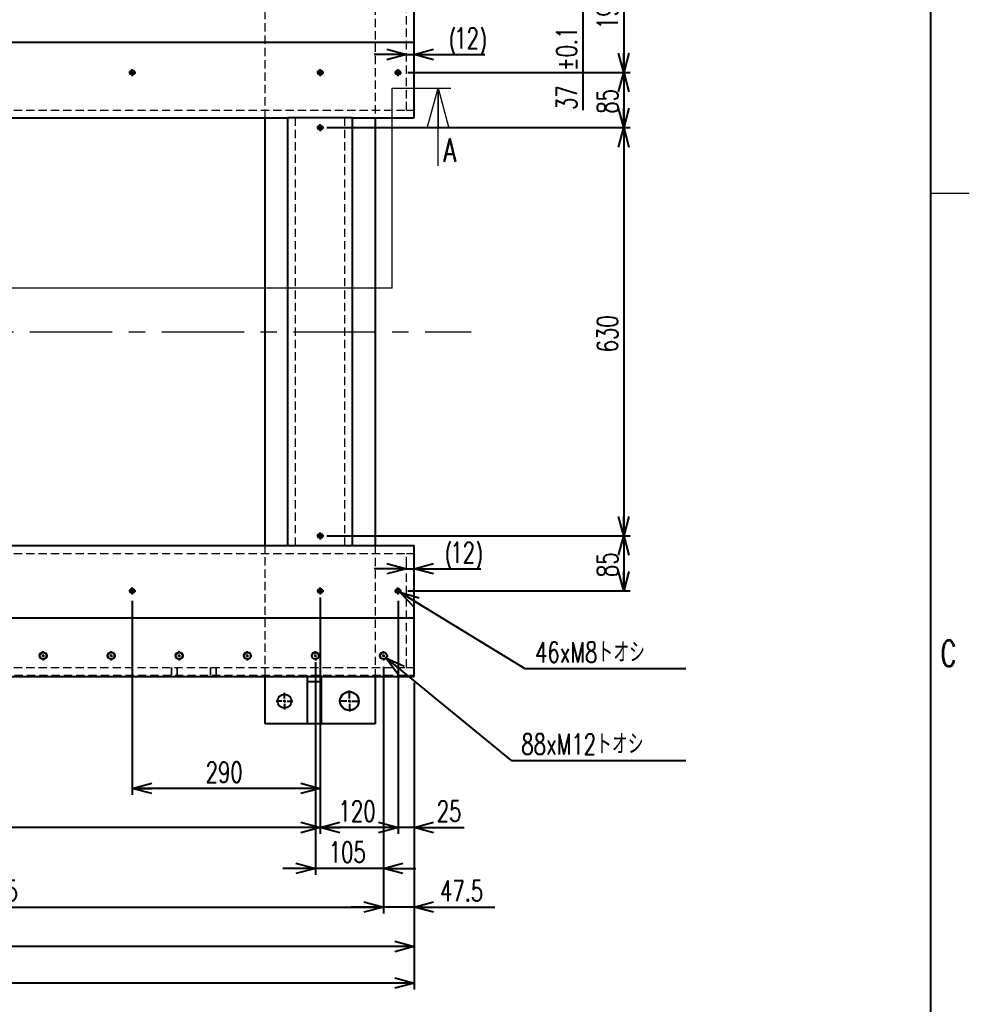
# Model space of a CAD drawing. Header units: millimetres. Extents: x 30 to 8380, y 30 to 5898.
# Drawn here: x 6905 to 8370, y 3144 to 4663 of the extents above; entities that cross this region are included whole.
import ezdxf

# ---------------------------------------------------------------- set-up
doc = ezdxf.new("R2010")
doc.units = ezdxf.units.MM
doc.header["$LTSCALE"] = 10
doc.linetypes.add('CENTERX2', pattern=[20.32, 12.7, -2.54, 2.54, -2.54])
doc.linetypes.add('HIDDEN', pattern=[1.905, 1.27, -0.635])
doc.layers.add('FORMAT', color=7, linetype='Continuous')
doc.styles.add('SLDTEXTSTYLE0', font='TXT', dxfattribs={"width": 0.7, "bigfont": 'bigfont'})
doc.dimstyles.new('SLDDIMSTYLE0', dxfattribs={"dimtxt": 36.380208, "dimasz": 30, "dimexe": 0, "dimexo": 0.0625, "dimgap": 9.095052, "dimtad": 0, "dimtih": 1, "dimtoh": 1, "dimdec": 6, "dimrnd": 1e-09, "dimzin": 12, "dimdsep": 46, "dimtxsty": 'SLDTEXTSTYLE0', "dimblk1": 'OPEN30', "dimblk2": 'OPEN30', "dimsah": 1, "dimcen": 0, "dimadec": 0, "dimazin": 3, "dimtfac": 1, "dimtdec": 3, "dimtofl": 0, "dimtmove": 0, "dimatfit": 3, "dimldrblk": 'OPEN30', "dimfxl": 1, "dimfrac": 2, "dimtolj": 1, "dimtzin": 12, "dimarcsym": 0})
doc.dimstyles.new('SLDDIMSTYLE1', dxfattribs={"dimtxt": 36.380208, "dimasz": 30, "dimexe": 0, "dimexo": 0.0625, "dimgap": 9.095052, "dimtad": 3, "dimrnd": 1e-09, "dimzin": 12, "dimdsep": 46, "dimtxsty": 'SLDTEXTSTYLE0', "dimblk1": 'OPEN30', "dimblk2": 'OPEN30', "dimsah": 1, "dimcen": 0.09, "dimadec": 0, "dimazin": 3, "dimtfac": 1, "dimtdec": 3, "dimtofl": 0, "dimtmove": 0, "dimatfit": 3, "dimldrblk": 'OPEN30', "dimfxl": 1, "dimfrac": 2, "dimtolj": 1, "dimtzin": 12, "dimarcsym": 0})
doc.dimstyles.new('SLDDIMSTYLE2', dxfattribs={"dimtxt": 36.380208, "dimasz": 30, "dimexe": 0, "dimexo": 0.0625, "dimgap": 9.095052, "dimtad": 3, "dimrnd": 1e-09, "dimzin": 12, "dimdsep": 46, "dimtxsty": 'SLDTEXTSTYLE0', "dimblk1": 'OPEN30', "dimblk2": 'OPEN30', "dimsah": 1, "dimcen": 0.09, "dimadec": 0, "dimazin": 3, "dimtfac": 1, "dimtdec": 3, "dimtmove": 0, "dimatfit": 0, "dimldrblk": 'OPEN30', "dimfxl": 1, "dimfrac": 2, "dimtolj": 1, "dimtzin": 12, "dimarcsym": 0})
doc.dimstyles.new('SLDDIMSTYLE7', dxfattribs={"dimtxt": 36.380208, "dimasz": 30, "dimexe": 0, "dimexo": 0.0625, "dimgap": 9.095052, "dimtad": 3, "dimrnd": 1e-09, "dimzin": 12, "dimdsep": 46, "dimtxsty": 'SLDTEXTSTYLE0', "dimblk1": 'OPEN30', "dimblk2": 'OPEN30', "dimsah": 1, "dimcen": 0.09, "dimadec": 0, "dimazin": 3, "dimtol": 1, "dimtp": 0.1, "dimtm": 0.1, "dimtfac": 1, "dimtdec": 1, "dimtmove": 0, "dimatfit": 0, "dimldrblk": 'OPEN30', "dimfxl": 1, "dimfrac": 2, "dimtolj": 1, "dimarcsym": 0})

# ---------------------------------------------------------------- blocks, each defined once
blk = doc.blocks.new('_Open30')
at = {"color": 0, "linetype": 'ByBlock', "lineweight": -2}
for p, q in [((-1, 0.267949), (0, 0)), ((0, 0), (-1, -0.267949)), ((0, 0), (-1, 0))]:
    blk.add_line(p, q, dxfattribs=at)
blk = doc.blocks.new('_D_37')
at = {"layer": 'FORMAT', "transparency": 16777216}
for p, q in [((7523.6, 4778.9), (7846.8, 4778.9)), ((7836.8, 4778.9), (7836.8, 4581.9)), ((7504, 4581.9), (7846.8, 4581.9))]:
    blk.add_line(p, q, dxfattribs=at)
at = {"layer": 'FORMAT', "transparency": 16777216, "xscale": 30, "yscale": 30}
for p, rotation in [((7836.8, 4778.9, 104), 90), ((7836.8, 4581.9, 104), 270)]:
    blk.add_blockref('_Open30', p, dxfattribs=dict(at, rotation=rotation))
at = {"layer": 'FORMAT', "transparency": 16777216, "insert": (7795.8, 4648.6), "char_height": 31.75, "attachment_point": 1, "rotation": 90, "style": 'SLDTEXTSTYLE0'}
blk.add_mtext('197', dxfattribs=at)
blk = doc.blocks.new('_D_38')
at = {"layer": 'FORMAT', "transparency": 16777216}
for p, q in [((7504, 4581.9), (7846.8, 4581.9)), ((7836.8, 4581.9), (7836.8, 4496.9)), ((7384, 4496.9), (7846.8, 4496.9))]:
    blk.add_line(p, q, dxfattribs=at)
at = {"layer": 'FORMAT', "transparency": 16777216, "xscale": 30, "yscale": 30}
for p, rotation in [((7836.8, 4581.9, 104), 90), ((7836.8, 4496.9, 104), 270)]:
    blk.add_blockref('_Open30', p, dxfattribs=dict(at, rotation=rotation))
at = {"layer": 'FORMAT', "transparency": 16777216, "insert": (7795.8, 4518.2), "char_height": 31.75, "attachment_point": 1, "rotation": 90, "style": 'SLDTEXTSTYLE0'}
blk.add_mtext('85', dxfattribs=at)
blk = doc.blocks.new('_D_39')
at = {"layer": 'FORMAT', "transparency": 16777216}
for p, q in [((7378.6, 4496.9), (7846.8, 4496.9)), ((7836.8, 4496.9), (7836.8, 3866.9)), ((7378.6, 3866.9), (7846.8, 3866.9))]:
    blk.add_line(p, q, dxfattribs=at)
at = {"layer": 'FORMAT', "transparency": 16777216, "xscale": 30, "yscale": 30}
for p, rotation in [((7836.8, 4496.9, 104), 90), ((7836.8, 3866.9, 104), 270)]:
    blk.add_blockref('_Open30', p, dxfattribs=dict(at, rotation=rotation))
at = {"layer": 'FORMAT', "transparency": 16777216, "insert": (7795.8, 4150.1), "char_height": 31.75, "attachment_point": 1, "rotation": 90, "style": 'SLDTEXTSTYLE0'}
blk.add_mtext('630', dxfattribs=at)
blk = doc.blocks.new('_D_40')
at = {"layer": 'FORMAT', "transparency": 16777216}
for p, q in [((7384, 3866.9), (7846.8, 3866.9)), ((7836.8, 3866.9), (7836.8, 3781.9)), ((7504, 3781.9), (7846.8, 3781.9))]:
    blk.add_line(p, q, dxfattribs=at)
at = {"layer": 'FORMAT', "transparency": 16777216, "xscale": 30, "yscale": 30}
for p, rotation in [((7836.8, 3866.9, 104), 90), ((7836.8, 3781.9, 104), 270)]:
    blk.add_blockref('_Open30', p, dxfattribs=dict(at, rotation=rotation))
at = {"layer": 'FORMAT', "transparency": 16777216, "insert": (7795.8, 3803.2), "char_height": 31.75, "attachment_point": 1, "rotation": 90, "style": 'SLDTEXTSTYLE0'}
blk.add_mtext('85', dxfattribs=at)
blk = doc.blocks.new('_D_41')
at = {"layer": 'FORMAT', "transparency": 16777216}
for p, q in [((7491.5, 3780.1), (7684.2, 3662.2)), ((7684.2, 3662.2), (7932.9, 3662.2))]:
    blk.add_line(p, q, dxfattribs=at)
at = {"layer": 'FORMAT', "transparency": 16777216, "xscale": 30, "yscale": 30, "rotation": 148.534593264}
blk.add_blockref('_Open30', (7491.5, 3780.1, 104), dxfattribs=at)
at = {"layer": 'FORMAT', "transparency": 16777216, "insert": (7700.1, 3703.1), "char_height": 31.75, "attachment_point": 1, "style": 'SLDTEXTSTYLE0'}
blk.add_mtext('46xM8トオシ', dxfattribs=at)
blk = doc.blocks.new('_D_42')
at = {"layer": 'FORMAT', "transparency": 16777216}
for p, q in [((7470, 3678.7), (7663, 3520.5)), ((7663, 3520.5), (7932.9, 3520.5))]:
    blk.add_line(p, q, dxfattribs=at)
at = {"layer": 'FORMAT', "transparency": 16777216, "xscale": 30, "yscale": 30, "rotation": 140.673815578}
blk.add_blockref('_Open30', (7470, 3678.7, 104), dxfattribs=at)
at = {"layer": 'FORMAT', "transparency": 16777216, "insert": (7678.9, 3561.5), "char_height": 31.75, "attachment_point": 1, "style": 'SLDTEXTSTYLE0'}
blk.add_mtext('88xM12トオシ', dxfattribs=at)
blk = doc.blocks.new('_D_57')
at = {"layer": 'FORMAT', "transparency": 16777216}
for p, q in [((7501.6, 4609.7), (7451.6, 4609.7)), ((7501.6, 4609.7), (7513.6, 4609.7)), ((7513.6, 4609.7), (7622.8, 4609.7))]:
    blk.add_line(p, q, dxfattribs=at)
for centre, start, end in [((7617.8, 4630.8), 153.4349, 206.5651), ((7575.4, 4630.8), 333.4349, 26.5651)]:
    blk.add_arc(centre, 47.3, start, end, dxfattribs=at)
at = {"layer": 'FORMAT', "transparency": 16777216, "xscale": 30, "yscale": 30}
blk.add_blockref('_Open30', (7501.6, 4609.7, 104), dxfattribs=at)
at = {"layer": 'FORMAT', "transparency": 16777216, "xscale": 30, "yscale": 30, "rotation": 180}
blk.add_blockref('_Open30', (7513.6, 4609.7, 104), dxfattribs=at)
at = {"layer": 'FORMAT', "transparency": 16777216, "insert": (7575.4, 4650.6), "char_height": 31.75, "attachment_point": 1, "style": 'SLDTEXTSTYLE0'}
blk.add_mtext('12', dxfattribs=at)
blk = doc.blocks.new('_D_58')
at = {"layer": 'FORMAT', "transparency": 16777216}
for p, q in [((7501.6, 3816.2), (7451.6, 3816.2)), ((7501.6, 3816.2), (7513.6, 3816.2)), ((7513.6, 3816.2), (7616.6, 3816.2))]:
    blk.add_line(p, q, dxfattribs=at)
for centre, start, end in [((7611.6, 3837.4), 153.4349, 206.5651), ((7569.3, 3837.4), 333.4349, 26.5651)]:
    blk.add_arc(centre, 47.3, start, end, dxfattribs=at)
at = {"layer": 'FORMAT', "transparency": 16777216, "xscale": 30, "yscale": 30}
blk.add_blockref('_Open30', (7501.6, 3816.2, 104), dxfattribs=at)
at = {"layer": 'FORMAT', "transparency": 16777216, "xscale": 30, "yscale": 30, "rotation": 180}
blk.add_blockref('_Open30', (7513.6, 3816.2, 104), dxfattribs=at)
at = {"layer": 'FORMAT', "transparency": 16777216, "insert": (7569.3, 3857.2), "char_height": 31.75, "attachment_point": 1, "style": 'SLDTEXTSTYLE0'}
blk.add_mtext('12', dxfattribs=at)
blk = doc.blocks.new('_D_60')
at = {"layer": 'FORMAT', "transparency": 16777216}
for p, q in [((7488.6, 3766.5), (7488.6, 3406.9)), ((7513.6, 3639.9), (7513.6, 3406.9)), ((7488.6, 3416.9), (7438.6, 3416.9)), ((7513.6, 3416.9), (7488.6, 3416.9)), ((7513.6, 3416.9), (7590.8, 3416.9))]:
    blk.add_line(p, q, dxfattribs=at)
at = {"layer": 'FORMAT', "transparency": 16777216, "xscale": 30, "yscale": 30}
blk.add_blockref('_Open30', (7488.6, 3416.9, 104), dxfattribs=at)
at = {"layer": 'FORMAT', "transparency": 16777216, "xscale": 30, "yscale": 30, "rotation": 180}
blk.add_blockref('_Open30', (7513.6, 3416.9, 104), dxfattribs=at)
at = {"layer": 'FORMAT', "transparency": 16777216, "insert": (7548.4, 3457.9), "char_height": 31.75, "attachment_point": 1, "style": 'SLDTEXTSTYLE0'}
blk.add_mtext('25', dxfattribs=at)
blk = doc.blocks.new('_D_61')
at = {"layer": 'FORMAT', "transparency": 16777216}
for p, q in [((7368.6, 3766.5), (7368.6, 3406.9)), ((7488.6, 3766.5), (7488.6, 3406.9)), ((7488.6, 3416.9), (7368.6, 3416.9))]:
    blk.add_line(p, q, dxfattribs=at)
at = {"layer": 'FORMAT', "transparency": 16777216, "xscale": 30, "yscale": 30, "rotation": 180}
blk.add_blockref('_Open30', (7368.6, 3416.9, 104), dxfattribs=at)
at = {"layer": 'FORMAT', "transparency": 16777216, "xscale": 30, "yscale": 30}
blk.add_blockref('_Open30', (7488.6, 3416.9, 104), dxfattribs=at)
at = {"layer": 'FORMAT', "transparency": 16777216, "insert": (7396.8, 3457.9), "char_height": 31.75, "attachment_point": 1, "style": 'SLDTEXTSTYLE0'}
blk.add_mtext('120', dxfattribs=at)
blk = doc.blocks.new('_D_62')
at = {"layer": 'FORMAT', "transparency": 16777216}
for p, q in [((7368.6, 3771.9), (7368.6, 3406.9)), ((3018.6, 3766.5), (3018.6, 3406.9)), ((7368.6, 3416.9), (3018.6, 3416.9))]:
    blk.add_line(p, q, dxfattribs=at)
at = {"layer": 'FORMAT', "transparency": 16777216, "xscale": 30, "yscale": 30, "rotation": 180}
blk.add_blockref('_Open30', (3018.6, 3416.9, 104), dxfattribs=at)
at = {"layer": 'FORMAT', "transparency": 16777216, "xscale": 30, "yscale": 30}
blk.add_blockref('_Open30', (7368.6, 3416.9, 104), dxfattribs=at)
at = {"layer": 'FORMAT', "transparency": 16777216, "char_height": 31.75, "attachment_point": 1, "style": 'SLDTEXTSTYLE0'}
for s, insert in [('15xP290=', (5066.6, 3457.9)), ('4350', (5235.9, 3457.9))]:
    blk.add_mtext(s, dxfattribs=dict(at, insert=insert))
blk = doc.blocks.new('_D_63')
at = {"layer": 'FORMAT', "transparency": 16777216}
for p, q in [((7466.1, 3664.8), (7466.1, 3284)), ((7513.6, 3639.9), (7513.6, 3284)), ((7466.1, 3294), (7416.1, 3294)), ((7513.6, 3294), (7466.1, 3294)), ((7513.6, 3294), (7638, 3294))]:
    blk.add_line(p, q, dxfattribs=at)
at = {"layer": 'FORMAT', "transparency": 16777216, "xscale": 30, "yscale": 30}
blk.add_blockref('_Open30', (7466.1, 3294, 104), dxfattribs=at)
at = {"layer": 'FORMAT', "transparency": 16777216, "xscale": 30, "yscale": 30, "rotation": 180}
blk.add_blockref('_Open30', (7513.6, 3294, 104), dxfattribs=at)
at = {"layer": 'FORMAT', "transparency": 16777216, "insert": (7553.3, 3334.9), "char_height": 31.75, "attachment_point": 1, "style": 'SLDTEXTSTYLE0'}
blk.add_mtext('47.5', dxfattribs=at)
blk = doc.blocks.new('_D_64')
at = {"layer": 'FORMAT', "transparency": 16777216}
for p, q in [((6101.1, 3664.8), (6101.1, 3284)), ((7466.1, 3664.8), (7466.1, 3284)), ((6101.1, 3294), (7466.1, 3294))]:
    blk.add_line(p, q, dxfattribs=at)
at = {"layer": 'FORMAT', "transparency": 16777216, "xscale": 30, "yscale": 30, "rotation": 180}
blk.add_blockref('_Open30', (6101.1, 3294, 104), dxfattribs=at)
at = {"layer": 'FORMAT', "transparency": 16777216, "xscale": 30, "yscale": 30}
blk.add_blockref('_Open30', (7466.1, 3294, 104), dxfattribs=at)
at = {"layer": 'FORMAT', "transparency": 16777216, "char_height": 31.75, "attachment_point": 1, "style": 'SLDTEXTSTYLE0'}
for s, insert in [('13xP105=', (6656.6, 3334.9)), ('1365', (6825.9, 3334.9))]:
    blk.add_mtext(s, dxfattribs=dict(at, insert=insert))
blk = doc.blocks.new('_D_69')
at = {"layer": 'FORMAT', "transparency": 16777216}
for p, q in [((7361.1, 3671.9), (7361.1, 3343.7)), ((7466.1, 3664.8), (7466.1, 3343.7)), ((7361.1, 3353.7), (7311.1, 3353.7)), ((7466.1, 3353.7), (7361.1, 3353.7)), ((7466.1, 3353.7), (7516.1, 3353.7))]:
    blk.add_line(p, q, dxfattribs=at)
at = {"layer": 'FORMAT', "transparency": 16777216, "xscale": 30, "yscale": 30}
blk.add_blockref('_Open30', (7361.1, 3353.7, 104), dxfattribs=at)
at = {"layer": 'FORMAT', "transparency": 16777216, "xscale": 30, "yscale": 30, "rotation": 180}
blk.add_blockref('_Open30', (7466.1, 3353.7, 104), dxfattribs=at)
at = {"layer": 'FORMAT', "transparency": 16777216, "insert": (7381.8, 3394.6), "char_height": 31.75, "attachment_point": 1, "style": 'SLDTEXTSTYLE0'}
blk.add_mtext('105', dxfattribs=at)
blk = doc.blocks.new('_D_70')
at = {"layer": 'FORMAT', "transparency": 16777216}
for p, q in [((7078.6, 3766.5), (7078.6, 3467.2)), ((7368.6, 3766.5), (7368.6, 3467.2)), ((7368.6, 3477.2), (7078.6, 3477.2))]:
    blk.add_line(p, q, dxfattribs=at)
at = {"layer": 'FORMAT', "transparency": 16777216, "xscale": 30, "yscale": 30, "rotation": 180}
blk.add_blockref('_Open30', (7078.6, 3477.2, 104), dxfattribs=at)
at = {"layer": 'FORMAT', "transparency": 16777216, "xscale": 30, "yscale": 30}
blk.add_blockref('_Open30', (7368.6, 3477.2, 104), dxfattribs=at)
at = {"layer": 'FORMAT', "transparency": 16777216, "insert": (7191.8, 3518.1), "char_height": 31.75, "attachment_point": 1, "style": 'SLDTEXTSTYLE0'}
blk.add_mtext('290', dxfattribs=at)
blk = doc.blocks.new('_D_72')
at = {"layer": 'FORMAT', "transparency": 16777216}
for p, q in [((2953.6, 3639.9), (2953.6, 3223.2)), ((7513.6, 3639.9), (7513.6, 3223.2)), ((7513.6, 3233.2), (2953.6, 3233.2))]:
    blk.add_line(p, q, dxfattribs=at)
at = {"layer": 'FORMAT', "transparency": 16777216, "xscale": 30, "yscale": 30, "rotation": 180}
blk.add_blockref('_Open30', (2953.6, 3233.2, 104), dxfattribs=at)
at = {"layer": 'FORMAT', "transparency": 16777216, "xscale": 30, "yscale": 30}
blk.add_blockref('_Open30', (7513.6, 3233.2, 104), dxfattribs=at)
at = {"layer": 'FORMAT', "transparency": 16777216, "insert": (5191.2, 3274.1), "char_height": 31.75, "attachment_point": 1, "style": 'SLDTEXTSTYLE0'}
blk.add_mtext('4560', dxfattribs=at)
blk = doc.blocks.new('_D_76')
at = {"layer": 'FORMAT', "transparency": 16777216}
for p, q in [((7513.6, 3639.9), (7513.6, 3166.9)), ((2933.6, 3566.9), (2933.6, 3166.9)), ((7513.6, 3176.9), (2933.6, 3176.9))]:
    blk.add_line(p, q, dxfattribs=at)
at = {"layer": 'FORMAT', "transparency": 16777216, "xscale": 30, "yscale": 30, "rotation": 180}
blk.add_blockref('_Open30', (2933.6, 3176.9, 104), dxfattribs=at)
at = {"layer": 'FORMAT', "transparency": 16777216, "xscale": 30, "yscale": 30}
blk.add_blockref('_Open30', (7513.6, 3176.9, 104), dxfattribs=at)
at = {"layer": 'FORMAT', "transparency": 16777216, "insert": (5181.2, 3217.8), "char_height": 31.75, "attachment_point": 1, "style": 'SLDTEXTSTYLE0'}
blk.add_mtext('4580', dxfattribs=at)
blk = doc.blocks.new('_D_80')
at = {"layer": 'FORMAT', "transparency": 16777216}
for p, q in [((7773.8, 4778.9), (7773.8, 4828.9)), ((7523.6, 4778.9), (7783.8, 4778.9)), ((7773.8, 4741.9), (7773.8, 4778.9)), ((7400.4, 4741.9), (7783.8, 4741.9)), ((7773.8, 4741.9), (7773.8, 4524))]:
    blk.add_line(p, q, dxfattribs=at)
at = {"layer": 'FORMAT', "transparency": 16777216, "xscale": 30, "yscale": 30}
for p, rotation in [((7773.8, 4778.9, 104), 270), ((7773.8, 4741.9, 104), 90)]:
    blk.add_blockref('_Open30', p, dxfattribs=dict(at, rotation=rotation))
at = {"layer": 'FORMAT', "transparency": 16777216, "char_height": 31.75, "attachment_point": 1, "rotation": 90, "style": 'SLDTEXTSTYLE0'}
for s, insert in [('±0.1', (7732.9, 4584.2)), ('37', (7732.9, 4524))]:
    blk.add_mtext(s, dxfattribs=dict(at, insert=insert))
blk = doc.blocks.new('SW_CENTERMARKSYMBOL_21')
at = {"layer": 'FORMAT', "color": 0}
for p, q in [((3936, 0), (3932.9, 0)), ((3940, 0), (3938, 0)), ((3940, 4), (3940, 7.1)), ((3940, 0), (3940, 2)), ((3940, 0), (3940, -2)), ((3940, 0), (3942, 0)), ((3944, 0), (3947.1, 0)), ((4041, 0), (4037.9, 0)), ((4045, 0), (4043, 0)), ((4045, 4), (4045, 7.1)), ((4045, 0), (4045, 2)), ((4045, 0), (4045, -2)), ((4045, 0), (4047, 0)), ((4049, 0), (4052.1, 0)), ((4146, 0), (4142.9, 0)), ((4150, 0), (4148, 0)), ((4150, 4), (4150, 7.1)), ((4150, 0), (4150, 2)), ((4150, 0), (4150, -2)), ((4150, 0), (4152, 0)), ((4154, 0), (4157.1, 0)), ((4251, 0), (4247.9, 0)), ((4255, 0), (4253, 0)), ((4255, 4), (4255, 7.1)), ((4255, 0), (4255, 2)), ((4255, 0), (4255, -2)), ((4255, 0), (4257, 0)), ((4259, 0), (4262.1, 0)), ((4356, 0), (4352.9, 0)), ((4360, 0), (4358, 0)), ((4360, 4), (4360, 7.1)), ((4360, 0), (4360, 2)), ((4360, 0), (4360, -2)), ((4360, 0), (4362, 0)), ((4364, 0), (4367.1, 0)), ((4461, 0), (4457.9, 0)), ((4465, 0), (4463, 0)), ((4465, 4), (4465, 7.1)), ((4465, 0), (4465, 2)), ((4465, 0), (4465, -2)), ((4465, 0), (4467, 0)), ((4469, 0), (4472.1, 0)), ((3940, -4), (3940, -7.1)), ((4045, -4), (4045, -7.1)), ((4150, -4), (4150, -7.1)), ((4255, -4), (4255, -7.1)), ((4360, -4), (4360, -7.1)), ((4465, -4), (4465, -7.1))]:
    blk.add_line(p, q, dxfattribs=at)
blk = doc.blocks.new('SW_CENTERMARKSYMBOL_22')
at = {"layer": 'FORMAT', "color": 0}
for p, q in [((-294, 85), (-295.4, 85)), ((-290, 85), (-292, 85)), ((-290, 89), (-290, 90.4)), ((-290, 85), (-290, 87)), ((-290, 85), (-290, 83)), ((-290, 85), (-288, 85)), ((-290, 81), (-290, 79.6)), ((-286, 85), (-284.6, 85)), ((-4, 85), (-5.4, 85)), ((0, 85), (-2, 85)), ((0, 89), (0, 90.4)), ((0, 85), (0, 87)), ((0, 85), (0, 83)), ((0, 85), (2, 85)), ((0, 81), (0, 79.6)), ((4, 85), (5.4, 85)), ((116, 85), (114.6, 85)), ((120, 85), (118, 85)), ((120, 89), (120, 90.4)), ((120, 85), (120, 87)), ((120, 85), (120, 83)), ((120, 85), (122, 85)), ((120, 81), (120, 79.6)), ((124, 85), (125.4, 85)), ((-4, 0), (-5.4, 0)), ((0, 0), (-2, 0)), ((0, 4), (0, 5.4)), ((0, 0), (0, 2)), ((0, 0), (0, -2)), ((0, 0), (2, 0)), ((4, 0), (5.4, 0)), ((0, -4), (0, -5.4)), ((-4, -630), (-5.4, -630)), ((0, -630), (-2, -630)), ((0, -626), (0, -624.6)), ((0, -630), (0, -628)), ((0, -630), (0, -632)), ((0, -630), (2, -630)), ((0, -634), (0, -635.4)), ((4, -630), (5.4, -630)), ((-290, -711), (-290, -709.6)), ((-290, -715), (-290, -713)), ((0, -711), (0, -709.6)), ((0, -715), (0, -713)), ((120, -711), (120, -709.6)), ((120, -715), (120, -713)), ((-294, -715), (-295.4, -715)), ((-290, -715), (-292, -715)), ((-290, -715), (-290, -717)), ((-290, -715), (-288, -715)), ((-290, -719), (-290, -720.4)), ((-286, -715), (-284.6, -715)), ((-4, -715), (-5.4, -715)), ((0, -715), (-2, -715)), ((0, -715), (0, -717)), ((0, -715), (2, -715)), ((0, -719), (0, -720.4)), ((4, -715), (5.4, -715)), ((116, -715), (114.6, -715)), ((120, -715), (118, -715)), ((120, -715), (120, -717)), ((120, -715), (122, -715)), ((120, -719), (120, -720.4)), ((124, -715), (125.4, -715))]:
    blk.add_line(p, q, dxfattribs=at)
blk = doc.blocks.new('SW_CENTERMARKSYMBOL_23')
at = {"layer": 'FORMAT', "color": 0}
for p, q in [((870, 4), (870, 16.25)), ((866, 0), (853.75, 0)), ((870, 0), (868, 0)), ((870, 0), (870, 2)), ((870, 0), (870, -2)), ((870, 0), (872, 0)), ((874, 0), (886.25, 0)), ((870, -4), (870, -16.25))]:
    blk.add_line(p, q, dxfattribs=at)
blk = doc.blocks.new('SW_CENTERMARKSYMBOL_26')
at = {"layer": 'FORMAT', "color": 0}
for p, q in [((866, 0), (857.25, 0)), ((870, 0), (868, 0)), ((870, 4), (870, 12.75)), ((870, 0), (870, 2)), ((870, 0), (870, -2)), ((870, 0), (872, 0)), ((874, 0), (882.75, 0)), ((870, -4), (870, -12.75))]:
    blk.add_line(p, q, dxfattribs=at)

msp = doc.modelspace()

# ---------------------------------------------------------------- linework, layer by layer
at = {"color": 7, "linetype": 'HIDDEN', "lineweight": 18}
for p, q in [((7283.5727932, 4511.8972603), (7283.5727932, 4778.8972603)), ((7453.5727932, 4778.8972603), (7453.5727932, 4511.8972603)), ((7501.5727932, 4541.8972603), (7501.5727932, 4681.8972603)), ((7501.5727932, 4523.8972603), (7501.5727932, 4541.8972603)), ((2933.5727932, 4523.8972603), (7513.5727932, 4523.8972603)), ((7501.5727932, 4523.8972603), (7513.5727932, 4523.8972603)), ((7330.5727932, 3851.8972603), (7330.5727932, 4511.8972603)), ((7406.5727932, 3851.8972603), (7406.5727932, 4511.8972603)), ((7283.5727932, 3649.8972603), (7283.5727932, 3851.8972603)), ((7453.5727932, 3851.8972603), (7453.5727932, 3649.8972603)), ((2933.5727932, 3839.8972603), (7513.5727932, 3839.8972603)), ((7501.5727932, 3839.8972603), (7513.5727932, 3839.8972603)), ((7501.5727932, 3821.8972603), (7501.5727932, 3839.8972603)), ((7501.5727932, 3681.8972603), (7501.5727932, 3821.8972603)), ((7501.5727932, 3663.8972603), (7501.5727932, 3681.8972603)), ((2933.5727932, 3663.8972603), (7513.5727932, 3663.8972603)), ((7138.5727932, 3663.8972603), (7138.5727932, 3651.8972603)), ((7139.3227932, 3663.8972603), (7139.3227932, 3651.8972603)), ((7147.8227932, 3651.8972603), (7147.8227932, 3663.8972603)), ((7148.5727932, 3651.8972603), (7148.5727932, 3663.8972603)), ((7198.5727932, 3663.8972603), (7198.5727932, 3651.8972603)), ((7199.3227932, 3663.8972603), (7199.3227932, 3651.8972603)), ((7207.8227932, 3651.8972603), (7207.8227932, 3663.8972603)), ((7208.5727932, 3651.8972603), (7208.5727932, 3663.8972603)), ((7501.5727932, 3663.8972603), (7513.5727932, 3663.8972603)), ((2953.5727932, 3651.8972603), (7513.5727932, 3651.8972603)), ((7348.5727932, 3651.8972603), (7348.5727932, 3649.8972603)), ((7370.5727932, 3649.8972603), (7370.5727932, 3651.8972603))]:
    msp.add_line(p, q, dxfattribs=at)
at = {"color": 7, "linetype": 'Continuous', "lineweight": 25}
for p, q in [((7513.5727932, 4628.8972603), (7513.5727932, 4778.8972603)), ((2953.5727932, 4628.8972603), (7513.5727932, 4628.8972603)), ((7513.5727932, 4541.8972603), (7513.5727932, 4628.8972603)), ((7513.5727932, 4511.8972603), (7513.5727932, 4541.8972603)), ((6548.5727932, 4511.8972603), (7318.5727932, 4511.8972603)), ((7283.5727932, 3851.8972603), (7283.5727932, 4511.8972603)), ((7348.5727932, 4511.8972603), (7318.5727932, 4511.8972603)), ((7318.5727932, 3851.8972603), (7318.5727932, 4511.8972603)), ((7388.5727932, 4511.8972603), (7348.5727932, 4511.8972603)), ((7418.5727932, 4511.8972603), (7388.5727932, 4511.8972603)), ((7418.5727932, 4511.8972603), (7513.5727932, 4511.8972603)), ((7418.5727932, 3851.8972603), (7418.5727932, 4511.8972603)), ((7453.5727932, 4511.8972603), (7453.5727932, 3851.8972603)), ((6548.5727932, 3851.8972603), (7318.5727932, 3851.8972603)), ((7318.5727932, 3851.8972603), (7348.5727932, 3851.8972603)), ((7348.5727932, 3851.8972603), (7388.5727932, 3851.8972603)), ((7388.5727932, 3851.8972603), (7418.5727932, 3851.8972603)), ((7418.5727932, 3851.8972603), (7513.5727932, 3851.8972603)), ((7513.5727932, 3821.8972603), (7513.5727932, 3851.8972603)), ((7513.5727932, 3739.8972603), (7513.5727932, 3821.8972603)), ((7513.5727932, 3739.8972603), (2953.5727932, 3739.8972603)), ((7513.5727932, 3649.8972603), (7513.5727932, 3739.8972603)), ((2953.5727932, 3649.8972603), (7513.5727932, 3649.8972603)), ((7283.5727932, 3576.8972603), (7283.5727932, 3649.8972603)), ((7348.5727932, 3649.8972603), (7348.5727932, 3641.8972603)), ((7370.5727932, 3641.8972603), (7370.5727932, 3649.8972603)), ((7453.5727932, 3649.8972603), (7453.5727932, 3576.8972603)), ((7370.5727932, 3641.8972603), (7348.5727932, 3641.8972603)), ((7348.5727932, 3641.8972603), (7348.5727932, 3576.8972603)), ((7370.5727932, 3576.8972603), (7370.5727932, 3641.8972603)), ((7348.5727932, 3576.8972603), (7283.5727932, 3576.8972603)), ((7370.5727932, 3576.8972603), (7348.5727932, 3576.8972603)), ((7453.5727932, 3576.8972603), (7370.5727932, 3576.8972603))]:
    msp.add_line(p, q, dxfattribs=at)
at = {"color": 7, "linetype": 'Continuous', "lineweight": 18}
for p, q in [((7479.5911049, 4248.9677664), (7479.5911049, 4557.9873485)), ((7479.5911049, 4557.9873485), (7570.3175108, 4557.9873485)), ((7550.3175108, 4437.9873485), (7550.3175108, 4557.9873485)), ((7479.5911049, 4248.9677664), (2956.7868545, 4248.9677664))]:
    msp.add_line(p, q, dxfattribs=at)
for centre, radius in [((7078.5727932, 4581.8972603), 4), ((7368.5727932, 4581.8972603), 4), ((7488.5727932, 4581.8972603), 4), ((7368.5727932, 4496.8972603), 4), ((7368.5727932, 3866.8972603), 4), ((7078.5727932, 3781.8972603), 4), ((7368.5727932, 3781.8972603), 4), ((7488.5727932, 3781.8972603), 4), ((6941.0727932, 3681.8972603), 6), ((7046.0727932, 3681.8972603), 6), ((7151.0727932, 3681.8972603), 6), ((7256.0727932, 3681.8972603), 6), ((7361.0727932, 3681.8972603), 6), ((7466.0727932, 3681.8972603), 6), ((7413.5727932, 3611.8972603), 15)]:
    msp.add_circle(centre, radius, dxfattribs=at)
at = {"color": 7, "linetype": 'Continuous', "lineweight": 25}
for centre, radius in [((7078.5727932, 4581.8972603), 3.4), ((7368.5727932, 4581.8972603), 3.4), ((7488.5727932, 4581.8972603), 3.4), ((7368.5727932, 4496.8972603), 3.4), ((7368.5727932, 3866.8972603), 3.4), ((7078.5727932, 3781.8972603), 3.4), ((7368.5727932, 3781.8972603), 3.4), ((7488.5727932, 3781.8972603), 3.4), ((6941.0727932, 3681.8972603), 5.1), ((7046.0727932, 3681.8972603), 5.1), ((7151.0727932, 3681.8972603), 5.1), ((7256.0727932, 3681.8972603), 5.1), ((7361.0727932, 3681.8972603), 5.1), ((7466.0727932, 3681.8972603), 5.1), ((7313.5727932, 3611.8972603), 10.75), ((7413.5727932, 3611.8972603), 14.25)]:
    msp.add_circle(centre, radius, dxfattribs=at)
at = {"color": 7, "linetype": 'HIDDEN', "lineweight": 18}
for points in [[(6935.9786788, 3681.6523134), (6935.9747528, 3681.7339623), (6935.9727932, 3681.8156113), (6935.9727932, 3681.8972603)], [(6946.1727932, 3681.8972603), (6946.1727932, 3681.8156113), (6946.1708335, 3681.7339623), (6946.1669075, 3681.6523134)], [(7040.9786788, 3681.6523134), (7040.9747528, 3681.7339623), (7040.9727932, 3681.8156113), (7040.9727932, 3681.8972603)], [(7051.1727932, 3681.8972603), (7051.1727932, 3681.8156113), (7051.1708335, 3681.7339623), (7051.1669075, 3681.6523134)], [(7145.9786788, 3681.6523134), (7145.9747528, 3681.7339623), (7145.9727932, 3681.8156113), (7145.9727932, 3681.8972603)], [(7156.1727932, 3681.8972603), (7156.1727932, 3681.8156113), (7156.1708335, 3681.7339623), (7156.1669075, 3681.6523134)], [(7250.9786788, 3681.6523134), (7250.9747528, 3681.7339623), (7250.9727932, 3681.8156113), (7250.9727932, 3681.8972603)], [(7261.1727932, 3681.8972603), (7261.1727932, 3681.8156113), (7261.1708335, 3681.7339623), (7261.1669075, 3681.6523134)], [(7355.9786788, 3681.6523134), (7355.9747528, 3681.7339623), (7355.9727932, 3681.8156113), (7355.9727932, 3681.8972603)], [(7366.1727932, 3681.8972603), (7366.1727932, 3681.8156113), (7366.1708335, 3681.7339623), (7366.1669075, 3681.6523134)], [(7460.9786788, 3681.6523134), (7460.9747528, 3681.7339623), (7460.9727932, 3681.8156113), (7460.9727932, 3681.8972603)], [(7471.1727932, 3681.8972603), (7471.1727932, 3681.8156113), (7471.1708335, 3681.7339623), (7471.1669075, 3681.6523134)]]:
    msp.add_open_spline(points, degree=3, dxfattribs=at)
at = {"layer": 'FORMAT', "linetype": 'Continuous', "lineweight": 25}
msp.add_line((8310, 5827.5), (8310, 100), dxfattribs=at)
at = {"layer": 'FORMAT', "linetype": 'Continuous', "lineweight": 18}
msp.add_line((8310, 4395.625), (8370, 4395.625), dxfattribs=at)
at = {"layer": 'FORMAT', "linetype": 'CENTERX2', "lineweight": 18}
msp.add_line((2856.8042312, 4181.8972603), (7601.2268872, 4181.8972603), dxfattribs=at)

# ---------------------------------------------------------------- block references
at = {"color": 7, "linetype": 'Continuous', "lineweight": 18, "xscale": 60, "yscale": 60, "rotation": 90}
msp.add_blockref('_Open30', (7550.3175108, 4557.9873485), dxfattribs=at)
at = {"layer": 'FORMAT'}
for name, p in [('SW_CENTERMARKSYMBOL_21', (3001.0727932, 3681.8972603)), ('SW_CENTERMARKSYMBOL_22', (7368.5727932, 4496.8972603)), ('SW_CENTERMARKSYMBOL_26', (6443.5727932, 3611.8972603)), ('SW_CENTERMARKSYMBOL_23', (6543.5727932, 3611.8972603))]:
    msp.add_blockref(name, p, dxfattribs=at)

# ---------------------------------------------------------------- texts
at = {"color": 7, "linetype": 'Continuous', "insert": (7558.7859482, 4480.279954), "char_height": 36.3802083, "attachment_point": 1, "style": 'SLDTEXTSTYLE0'}
msp.add_mtext('A', dxfattribs=at)
at = {"layer": 'FORMAT', "insert": (8337.9329423, 3705.2890409), "char_height": 39.6875, "attachment_point": 2, "style": 'SLDTEXTSTYLE0'}
msp.add_mtext('C', dxfattribs=at)

# ---------------------------------------------------------------- dimensions: what is measured, and where the dimension line sits
at = {"layer": 'FORMAT'}
for base, p1, p2, dimstyle, picture, middle in [((7773.7821155, 4778.8972603), (7390.3727932, 4741.8972603), (7513.5727932, 4778.8972603), 'SLDDIMSTYLE7', '_D_80', (7773.7821155, 4608.7048459)), ((7836.7634265, 4581.8972603), (7513.5727932, 4778.8972603), (7493.9727932, 4581.8972603), 'SLDDIMSTYLE1', '_D_37', (7836.7634265, 4680.3972603)), ((7836.7634265, 4496.8972603), (7493.9727932, 4581.8972603), (7373.9727932, 4496.8972603), 'SLDDIMSTYLE1', '_D_38', (7836.7634265, 4539.3972603)), ((7836.7634265, 3866.8972603), (7368.5727932, 4496.8972603), (7368.5727932, 3866.8972603), 'SLDDIMSTYLE1', '_D_39', (7836.7634265, 4181.8972603)), ((7836.7634265, 3781.8972603), (7373.9727932, 3866.8972603), (7493.9727932, 3781.8972603), 'SLDDIMSTYLE1', '_D_40', (7836.7634265, 3824.3972603))]:
    dim = msp.add_linear_dim(base=base, p1=p1, p2=p2, angle=90, dimstyle=dimstyle, dxfattribs=at)
    dim.commit()
    dim.dimension.update_dxf_attribs({"geometry": picture, "text_midpoint": middle, "dimtype": 160})
for base, p1, p2, text, dimstyle, picture, middle in [((7513.5727932, 4609.658094), (7501.5727932, 4523.8972603), (7513.5727932, 4511.8972603), '(<>)', 'SLDDIMSTYLE2', '_D_57', (7596.5912621, 4609.658094)), ((7513.5727932, 3816.2238645), (7501.5727932, 3839.8972603), (7513.5727932, 3851.8972603), '(<>)', 'SLDDIMSTYLE2', '_D_58', (7590.4265925, 3816.2238645)), ((3018.5727932, 3416.9373369), (7368.5727932, 3781.8972603), (3018.5727932, 3776.4972603), '15xP290=<>', 'SLDDIMSTYLE1', '_D_62', (5193.5727932, 3416.9373369)), ((7466.0727932, 3293.9603932), (6101.0727932, 3674.7972603), (7466.0727932, 3674.7972603), '13xP105=<>', 'SLDDIMSTYLE1', '_D_64', (6783.5727932, 3293.9603932))]:
    dim = msp.add_linear_dim(base=base, p1=p1, p2=p2, text=text, dimstyle=dimstyle, dxfattribs=at)
    dim.commit()
    dim.dimension.update_dxf_attribs({"geometry": picture, "text_midpoint": middle, "dimtype": 160})
for p1, p2, text, picture, middle in [((7485.6727445, 3783.6720048), (7491.4728418, 3780.1225158), '46xM8トオシ\\P', '_D_41', (7816.4871108, 3683.3486134)), ((7462.1276847, 3685.129306), (7470.0179016, 3678.6652146), '88xM12トオシ\\P', '_D_42', (7805.9248248, 3541.6897188))]:
    dim = msp.add_diameter_dim_2p(p1=p1, p2=p2, text=text, dimstyle='SLDDIMSTYLE0', override={"dimpost": '<>'}, dxfattribs=at)
    dim.commit()
    dim.dimension.update_dxf_attribs({"geometry": picture, "text_midpoint": middle, "dimtype": 163})
for base, p1, p2, dimstyle, picture, middle in [((7078.5727932, 3477.1820188), (7368.5727932, 3776.4972603), (7078.5727932, 3776.4972603), 'SLDDIMSTYLE1', '_D_70', (7223.5727932, 3477.1820188)), ((7368.5727932, 3416.9373369), (7488.5727932, 3776.4972603), (7368.5727932, 3776.4972603), 'SLDDIMSTYLE1', '_D_61', (7428.5727932, 3416.9373369)), ((7488.5727932, 3416.9373369), (7513.5727932, 3649.8972603), (7488.5727932, 3776.4972603), 'SLDDIMSTYLE2', '_D_60', (7569.6040219, 3416.9373369)), ((7361.0727932, 3353.7173592), (7466.0727932, 3674.7972603), (7361.0727932, 3681.8972603), 'SLDDIMSTYLE2', '_D_69', (7413.5727932, 3353.7173592)), ((7466.0727932, 3293.9603932), (7513.5727932, 3649.8972603), (7466.0727932, 3674.7972603), 'SLDDIMSTYLE2', '_D_63', (7595.6308386, 3293.9603932)), ((2933.5727932, 3176.8853184), (7513.5727932, 3649.8972603), (2933.5727932, 3576.8972603), 'SLDDIMSTYLE1', '_D_76', (5223.5727932, 3176.8853184)), ((2953.5727932, 3233.2192011), (7513.5727932, 3649.8972603), (2953.5727932, 3649.8972603), 'SLDDIMSTYLE1', '_D_72', (5233.5727932, 3233.2192011))]:
    dim = msp.add_linear_dim(base=base, p1=p1, p2=p2, dimstyle=dimstyle, dxfattribs=at)
    dim.commit()
    dim.dimension.update_dxf_attribs({"geometry": picture, "text_midpoint": middle, "dimtype": 160})

doc.saveas('drawing.dxf')
